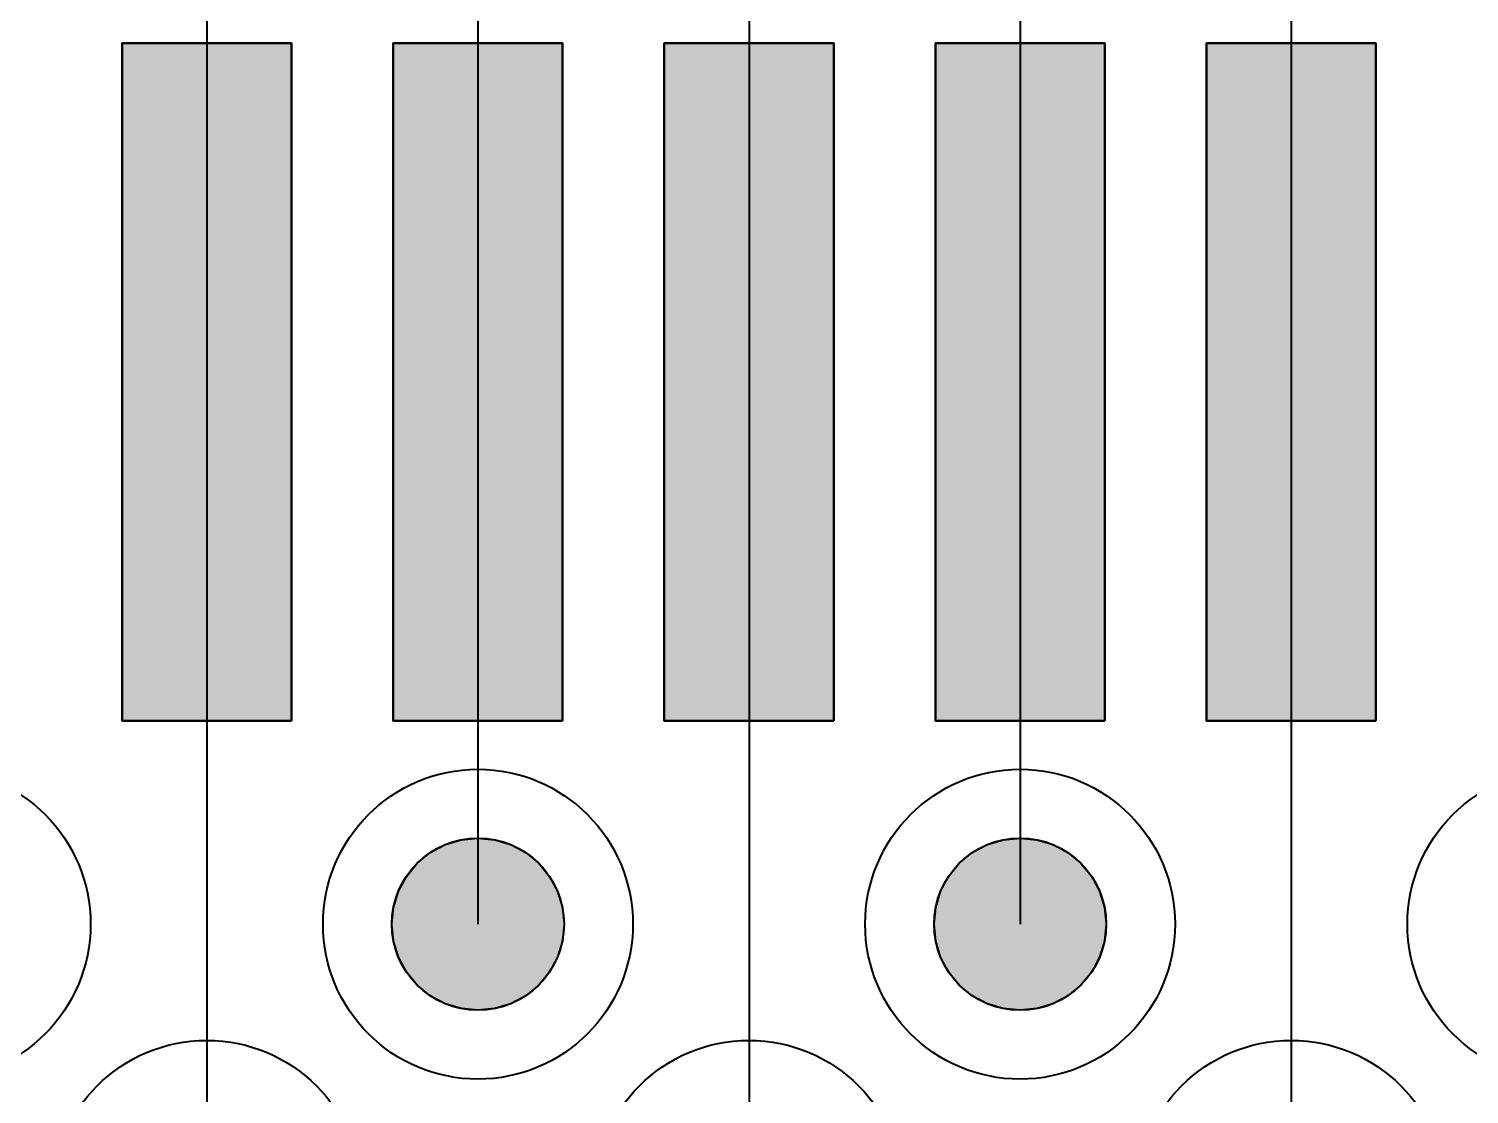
# Model space of a CAD drawing. Header units: millimetres. Extents: x 3.5 to 53, y 2.8 to 30.3.
# Drawn here: x 26.095 to 30.346, y 6.426 to 9.569 of the extents above; entities that cross this region are included whole.
import ezdxf

# ---------------------------------------------------------------- set-up
doc = ezdxf.new("R2010")
doc.units = ezdxf.units.MM
for name, color, linetype in [('bottom_copper', 7, 'Continuous'), ('drill_plated', 7, 'Continuous'), ('top_copper', 7, 'Continuous')]:
    doc.layers.add(name, color=color, linetype=linetype)

msp = doc.modelspace()

# ---------------------------------------------------------------- hatches: boundary and pattern name
at = {"layer": 'bottom_copper', "lineweight": 40}
for points in [[(26.8703, 7.5271), (26.3703, 7.5271), (26.3703, 9.5271), (26.8703, 9.5271), (26.8703, 7.5271)], [(27.6703, 7.5271), (27.1703, 7.5271), (27.1703, 9.5271), (27.6703, 9.5271), (27.6703, 7.5271)], [(28.4703, 7.5271), (27.9703, 7.5271), (27.9703, 9.5271), (28.4703, 9.5271), (28.4703, 7.5271)], [(29.2703, 7.5271), (28.7703, 7.5271), (28.7703, 9.5271), (29.2703, 9.5271), (29.2703, 7.5271)], [(30.0703, 7.5271), (29.5703, 7.5271), (29.5703, 9.5271), (30.0703, 9.5271), (30.0703, 7.5271)], [(27.6695, 6.8775), (27.6551, 6.8299), (27.6316, 6.786), (27.6, 6.7475), (27.5615, 6.7159), (27.5176, 6.6924), (27.47, 6.678), (27.4204, 6.6731), (27.3708, 6.678), (27.3232, 6.6924), (27.2793, 6.7159), (27.2408, 6.7475), (27.2092, 6.786), (27.1857, 6.8299), (27.1713, 6.8775), (27.1664, 6.9271), (27.1713, 6.9767), (27.1857, 7.0243), (27.2092, 7.0682), (27.2408, 7.1067), (27.2793, 7.1383), (27.3232, 7.1618), (27.3708, 7.1762), (27.4204, 7.1811), (27.47, 7.1762), (27.5176, 7.1618), (27.5615, 7.1383), (27.6, 7.1067), (27.6316, 7.0682), (27.6551, 7.0243), (27.6695, 6.9767), (27.6744, 6.9271), (27.6695, 6.8775)], [(29.2694, 6.8775), (29.255, 6.8299), (29.2315, 6.786), (29.1999, 6.7475), (29.1614, 6.7159), (29.1175, 6.6924), (29.0699, 6.678), (29.0203, 6.6731), (28.9707, 6.678), (28.9231, 6.6924), (28.8792, 6.7159), (28.8407, 6.7475), (28.8091, 6.786), (28.7856, 6.8299), (28.7712, 6.8775), (28.7663, 6.9271), (28.7712, 6.9767), (28.7856, 7.0243), (28.8091, 7.0682), (28.8407, 7.1067), (28.8792, 7.1383), (28.9231, 7.1618), (28.9707, 7.1762), (29.0203, 7.1811), (29.0699, 7.1762), (29.1175, 7.1618), (29.1614, 7.1383), (29.1999, 7.1067), (29.2315, 7.0682), (29.255, 7.0243), (29.2694, 6.9767), (29.2743, 6.9271), (29.2694, 6.8775)]]:
    msp.add_hatch(color=7, dxfattribs=at).paths.add_polyline_path(points, flags=0)
at = {"layer": 'drill_plated', "lineweight": 40}
for points in [[(27.6695, 6.8775), (27.6551, 6.8299), (27.6316, 6.786), (27.6, 6.7475), (27.5615, 6.7159), (27.5176, 6.6924), (27.47, 6.678), (27.4204, 6.6731), (27.3708, 6.678), (27.3232, 6.6924), (27.2793, 6.7159), (27.2408, 6.7475), (27.2092, 6.786), (27.1857, 6.8299), (27.1713, 6.8775), (27.1664, 6.9271), (27.1713, 6.9767), (27.1857, 7.0243), (27.2092, 7.0682), (27.2408, 7.1067), (27.2793, 7.1383), (27.3232, 7.1618), (27.3708, 7.1762), (27.4204, 7.1811), (27.47, 7.1762), (27.5176, 7.1618), (27.5615, 7.1383), (27.6, 7.1067), (27.6316, 7.0682), (27.6551, 7.0243), (27.6695, 6.9767), (27.6744, 6.9271), (27.6695, 6.8775)], [(29.2694, 6.8775), (29.255, 6.8299), (29.2315, 6.786), (29.1999, 6.7475), (29.1614, 6.7159), (29.1175, 6.6924), (29.0699, 6.678), (29.0203, 6.6731), (28.9707, 6.678), (28.9231, 6.6924), (28.8792, 6.7159), (28.8407, 6.7475), (28.8091, 6.786), (28.7856, 6.8299), (28.7712, 6.8775), (28.7663, 6.9271), (28.7712, 6.9767), (28.7856, 7.0243), (28.8091, 7.0682), (28.8407, 7.1067), (28.8792, 7.1383), (28.9231, 7.1618), (28.9707, 7.1762), (29.0203, 7.1811), (29.0699, 7.1762), (29.1175, 7.1618), (29.1614, 7.1383), (29.1999, 7.1067), (29.2315, 7.0682), (29.255, 7.0243), (29.2694, 6.9767), (29.2743, 6.9271), (29.2694, 6.8775)]]:
    msp.add_hatch(color=7, dxfattribs=at).paths.add_polyline_path(points, flags=0)
at = {"layer": 'top_copper', "lineweight": 40}
for points in [[(27.6695, 6.8775), (27.6551, 6.8299), (27.6316, 6.786), (27.6, 6.7475), (27.5615, 6.7159), (27.5176, 6.6924), (27.47, 6.678), (27.4204, 6.6731), (27.3708, 6.678), (27.3232, 6.6924), (27.2793, 6.7159), (27.2408, 6.7475), (27.2092, 6.786), (27.1857, 6.8299), (27.1713, 6.8775), (27.1664, 6.9271), (27.1713, 6.9767), (27.1857, 7.0243), (27.2092, 7.0682), (27.2408, 7.1067), (27.2793, 7.1383), (27.3232, 7.1618), (27.3708, 7.1762), (27.4204, 7.1811), (27.47, 7.1762), (27.5176, 7.1618), (27.5615, 7.1383), (27.6, 7.1067), (27.6316, 7.0682), (27.6551, 7.0243), (27.6695, 6.9767), (27.6744, 6.9271), (27.6695, 6.8775)], [(29.2694, 6.8775), (29.255, 6.8299), (29.2315, 6.786), (29.1999, 6.7475), (29.1614, 6.7159), (29.1175, 6.6924), (29.0699, 6.678), (29.0203, 6.6731), (28.9707, 6.678), (28.9231, 6.6924), (28.8792, 6.7159), (28.8407, 6.7475), (28.8091, 6.786), (28.7856, 6.8299), (28.7712, 6.8775), (28.7663, 6.9271), (28.7712, 6.9767), (28.7856, 7.0243), (28.8091, 7.0682), (28.8407, 7.1067), (28.8792, 7.1383), (28.9231, 7.1618), (28.9707, 7.1762), (29.0203, 7.1811), (29.0699, 7.1762), (29.1175, 7.1618), (29.1614, 7.1383), (29.1999, 7.1067), (29.2315, 7.0682), (29.255, 7.0243), (29.2694, 6.9767), (29.2743, 6.9271), (29.2694, 6.8775)]]:
    msp.add_hatch(color=7, dxfattribs=at).paths.add_polyline_path(points, flags=0)

# ---------------------------------------------------------------- linework, layer by layer
at = {"layer": 'bottom_copper', "color": 7, "lineweight": 40}
for p, q in [((26.8703, 9.5271), (26.3703, 9.5271)), ((26.3703, 9.5271), (26.3703, 7.5271)), ((26.8703, 7.5271), (26.8703, 9.5271)), ((27.6703, 9.5271), (27.1703, 9.5271)), ((27.1703, 9.5271), (27.1703, 7.5271)), ((27.6703, 7.5271), (27.6703, 9.5271)), ((28.4703, 9.5271), (27.9703, 9.5271)), ((27.9703, 9.5271), (27.9703, 7.5271)), ((28.4703, 7.5271), (28.4703, 9.5271)), ((29.2703, 9.5271), (28.7703, 9.5271)), ((28.7703, 9.5271), (28.7703, 7.5271)), ((29.2703, 7.5271), (29.2703, 9.5271)), ((30.0703, 9.5271), (29.5703, 9.5271)), ((29.5703, 9.5271), (29.5703, 7.5271)), ((30.0703, 7.5271), (30.0703, 9.5271)), ((27.4204, 9.127), (27.4204, 6.9271)), ((26.6203, 8.527), (26.6203, 6.1271)), ((28.2203, 8.527), (28.2203, 6.1271)), ((29.0203, 8.527), (29.0203, 6.9271)), ((29.8203, 8.527), (29.8203, 6.1271)), ((26.3703, 7.5271), (26.8703, 7.5271)), ((27.1703, 7.5271), (27.6703, 7.5271)), ((27.9703, 7.5271), (28.4703, 7.5271)), ((28.7703, 7.5271), (29.2703, 7.5271)), ((29.5703, 7.5271), (30.0703, 7.5271))]:
    msp.add_line(p, q, dxfattribs=at)
for points in [[(26.8703, 7.5271), (26.3703, 7.5271), (26.3703, 9.5271), (26.8703, 9.5271), (26.8703, 7.5271)], [(27.6703, 7.5271), (27.1703, 7.5271), (27.1703, 9.5271), (27.6703, 9.5271), (27.6703, 7.5271)], [(28.4703, 7.5271), (27.9703, 7.5271), (27.9703, 9.5271), (28.4703, 9.5271), (28.4703, 7.5271)], [(29.2703, 7.5271), (28.7703, 7.5271), (28.7703, 9.5271), (29.2703, 9.5271), (29.2703, 7.5271)], [(30.0703, 7.5271), (29.5703, 7.5271), (29.5703, 9.5271), (30.0703, 9.5271), (30.0703, 7.5271)], [(27.6695, 6.8775), (27.6551, 6.8299), (27.6316, 6.786), (27.6, 6.7475), (27.5615, 6.7159), (27.5176, 6.6924), (27.47, 6.678), (27.4204, 6.6731), (27.3708, 6.678), (27.3232, 6.6924), (27.2793, 6.7159), (27.2408, 6.7475), (27.2092, 6.786), (27.1857, 6.8299), (27.1713, 6.8775), (27.1664, 6.9271), (27.1713, 6.9767), (27.1857, 7.0243), (27.2092, 7.0682), (27.2408, 7.1067), (27.2793, 7.1383), (27.3232, 7.1618), (27.3708, 7.1762), (27.4204, 7.1811), (27.47, 7.1762), (27.5176, 7.1618), (27.5615, 7.1383), (27.6, 7.1067), (27.6316, 7.0682), (27.6551, 7.0243), (27.6695, 6.9767), (27.6744, 6.9271), (27.6695, 6.8775)], [(29.2694, 6.8775), (29.255, 6.8299), (29.2315, 6.786), (29.1999, 6.7475), (29.1614, 6.7159), (29.1175, 6.6924), (29.0699, 6.678), (29.0203, 6.6731), (28.9707, 6.678), (28.9231, 6.6924), (28.8792, 6.7159), (28.8407, 6.7475), (28.8091, 6.786), (28.7856, 6.8299), (28.7712, 6.8775), (28.7663, 6.9271), (28.7712, 6.9767), (28.7856, 7.0243), (28.8091, 7.0682), (28.8407, 7.1067), (28.8792, 7.1383), (28.9231, 7.1618), (28.9707, 7.1762), (29.0203, 7.1811), (29.0699, 7.1762), (29.1175, 7.1618), (29.1614, 7.1383), (29.1999, 7.1067), (29.2315, 7.0682), (29.255, 7.0243), (29.2694, 6.9767), (29.2743, 6.9271), (29.2694, 6.8775)]]:
    msp.add_lwpolyline(points, close=True, dxfattribs=at)
for centre, major_axis in [((25.8202, 6.9271), (0.4572, 0)), ((27.4204, 6.9271), (0.4572, 0)), ((29.0203, 6.9271), (0.4572, 0)), ((30.6203, 6.9271), (0.4572, 0)), ((27.4204, 6.9271), (0.254, 0)), ((29.0203, 6.9271), (0.254, 0)), ((26.6203, 6.1271), (0.4572, 0)), ((28.2203, 6.1271), (0.4572, 0)), ((29.8203, 6.1271), (0.4572, 0))]:
    msp.add_ellipse(centre, major_axis=major_axis, ratio=1, dxfattribs=at)
at = {"layer": 'drill_plated', "color": 7, "lineweight": 40}
for points in [[(27.6695, 6.8775), (27.6551, 6.8299), (27.6316, 6.786), (27.6, 6.7475), (27.5615, 6.7159), (27.5176, 6.6924), (27.47, 6.678), (27.4204, 6.6731), (27.3708, 6.678), (27.3232, 6.6924), (27.2793, 6.7159), (27.2408, 6.7475), (27.2092, 6.786), (27.1857, 6.8299), (27.1713, 6.8775), (27.1664, 6.9271), (27.1713, 6.9767), (27.1857, 7.0243), (27.2092, 7.0682), (27.2408, 7.1067), (27.2793, 7.1383), (27.3232, 7.1618), (27.3708, 7.1762), (27.4204, 7.1811), (27.47, 7.1762), (27.5176, 7.1618), (27.5615, 7.1383), (27.6, 7.1067), (27.6316, 7.0682), (27.6551, 7.0243), (27.6695, 6.9767), (27.6744, 6.9271), (27.6695, 6.8775)], [(29.2694, 6.8775), (29.255, 6.8299), (29.2315, 6.786), (29.1999, 6.7475), (29.1614, 6.7159), (29.1175, 6.6924), (29.0699, 6.678), (29.0203, 6.6731), (28.9707, 6.678), (28.9231, 6.6924), (28.8792, 6.7159), (28.8407, 6.7475), (28.8091, 6.786), (28.7856, 6.8299), (28.7712, 6.8775), (28.7663, 6.9271), (28.7712, 6.9767), (28.7856, 7.0243), (28.8091, 7.0682), (28.8407, 7.1067), (28.8792, 7.1383), (28.9231, 7.1618), (28.9707, 7.1762), (29.0203, 7.1811), (29.0699, 7.1762), (29.1175, 7.1618), (29.1614, 7.1383), (29.1999, 7.1067), (29.2315, 7.0682), (29.255, 7.0243), (29.2694, 6.9767), (29.2743, 6.9271), (29.2694, 6.8775)]]:
    msp.add_lwpolyline(points, close=True, dxfattribs=at)
for centre in [(27.4204, 6.9271), (29.0203, 6.9271)]:
    msp.add_ellipse(centre, major_axis=(0.254, 0), ratio=1, dxfattribs=at)
at = {"layer": 'top_copper', "color": 7, "lineweight": 40}
for p, q in [((26.6203, 10.5771), (26.6203, 6.1271)), ((27.4204, 10.5771), (27.4204, 6.9271)), ((28.2203, 10.5771), (28.2203, 6.1271)), ((29.0203, 10.5771), (29.0203, 6.9271)), ((29.8203, 10.5771), (29.8203, 6.1271))]:
    msp.add_line(p, q, dxfattribs=at)
for points in [[(27.6695, 6.8775), (27.6551, 6.8299), (27.6316, 6.786), (27.6, 6.7475), (27.5615, 6.7159), (27.5176, 6.6924), (27.47, 6.678), (27.4204, 6.6731), (27.3708, 6.678), (27.3232, 6.6924), (27.2793, 6.7159), (27.2408, 6.7475), (27.2092, 6.786), (27.1857, 6.8299), (27.1713, 6.8775), (27.1664, 6.9271), (27.1713, 6.9767), (27.1857, 7.0243), (27.2092, 7.0682), (27.2408, 7.1067), (27.2793, 7.1383), (27.3232, 7.1618), (27.3708, 7.1762), (27.4204, 7.1811), (27.47, 7.1762), (27.5176, 7.1618), (27.5615, 7.1383), (27.6, 7.1067), (27.6316, 7.0682), (27.6551, 7.0243), (27.6695, 6.9767), (27.6744, 6.9271), (27.6695, 6.8775)], [(29.2694, 6.8775), (29.255, 6.8299), (29.2315, 6.786), (29.1999, 6.7475), (29.1614, 6.7159), (29.1175, 6.6924), (29.0699, 6.678), (29.0203, 6.6731), (28.9707, 6.678), (28.9231, 6.6924), (28.8792, 6.7159), (28.8407, 6.7475), (28.8091, 6.786), (28.7856, 6.8299), (28.7712, 6.8775), (28.7663, 6.9271), (28.7712, 6.9767), (28.7856, 7.0243), (28.8091, 7.0682), (28.8407, 7.1067), (28.8792, 7.1383), (28.9231, 7.1618), (28.9707, 7.1762), (29.0203, 7.1811), (29.0699, 7.1762), (29.1175, 7.1618), (29.1614, 7.1383), (29.1999, 7.1067), (29.2315, 7.0682), (29.255, 7.0243), (29.2694, 6.9767), (29.2743, 6.9271), (29.2694, 6.8775)]]:
    msp.add_lwpolyline(points, close=True, dxfattribs=at)
for centre, major_axis in [((25.8202, 6.9271), (0.4572, 0)), ((27.4204, 6.9271), (0.4572, 0)), ((29.0203, 6.9271), (0.4572, 0)), ((30.6203, 6.9271), (0.4572, 0)), ((27.4204, 6.9271), (0.254, 0)), ((29.0203, 6.9271), (0.254, 0)), ((26.6203, 6.1271), (0.4572, 0)), ((28.2203, 6.1271), (0.4572, 0)), ((29.8203, 6.1271), (0.4572, 0))]:
    msp.add_ellipse(centre, major_axis=major_axis, ratio=1, dxfattribs=at)

doc.saveas('drawing.dxf')
